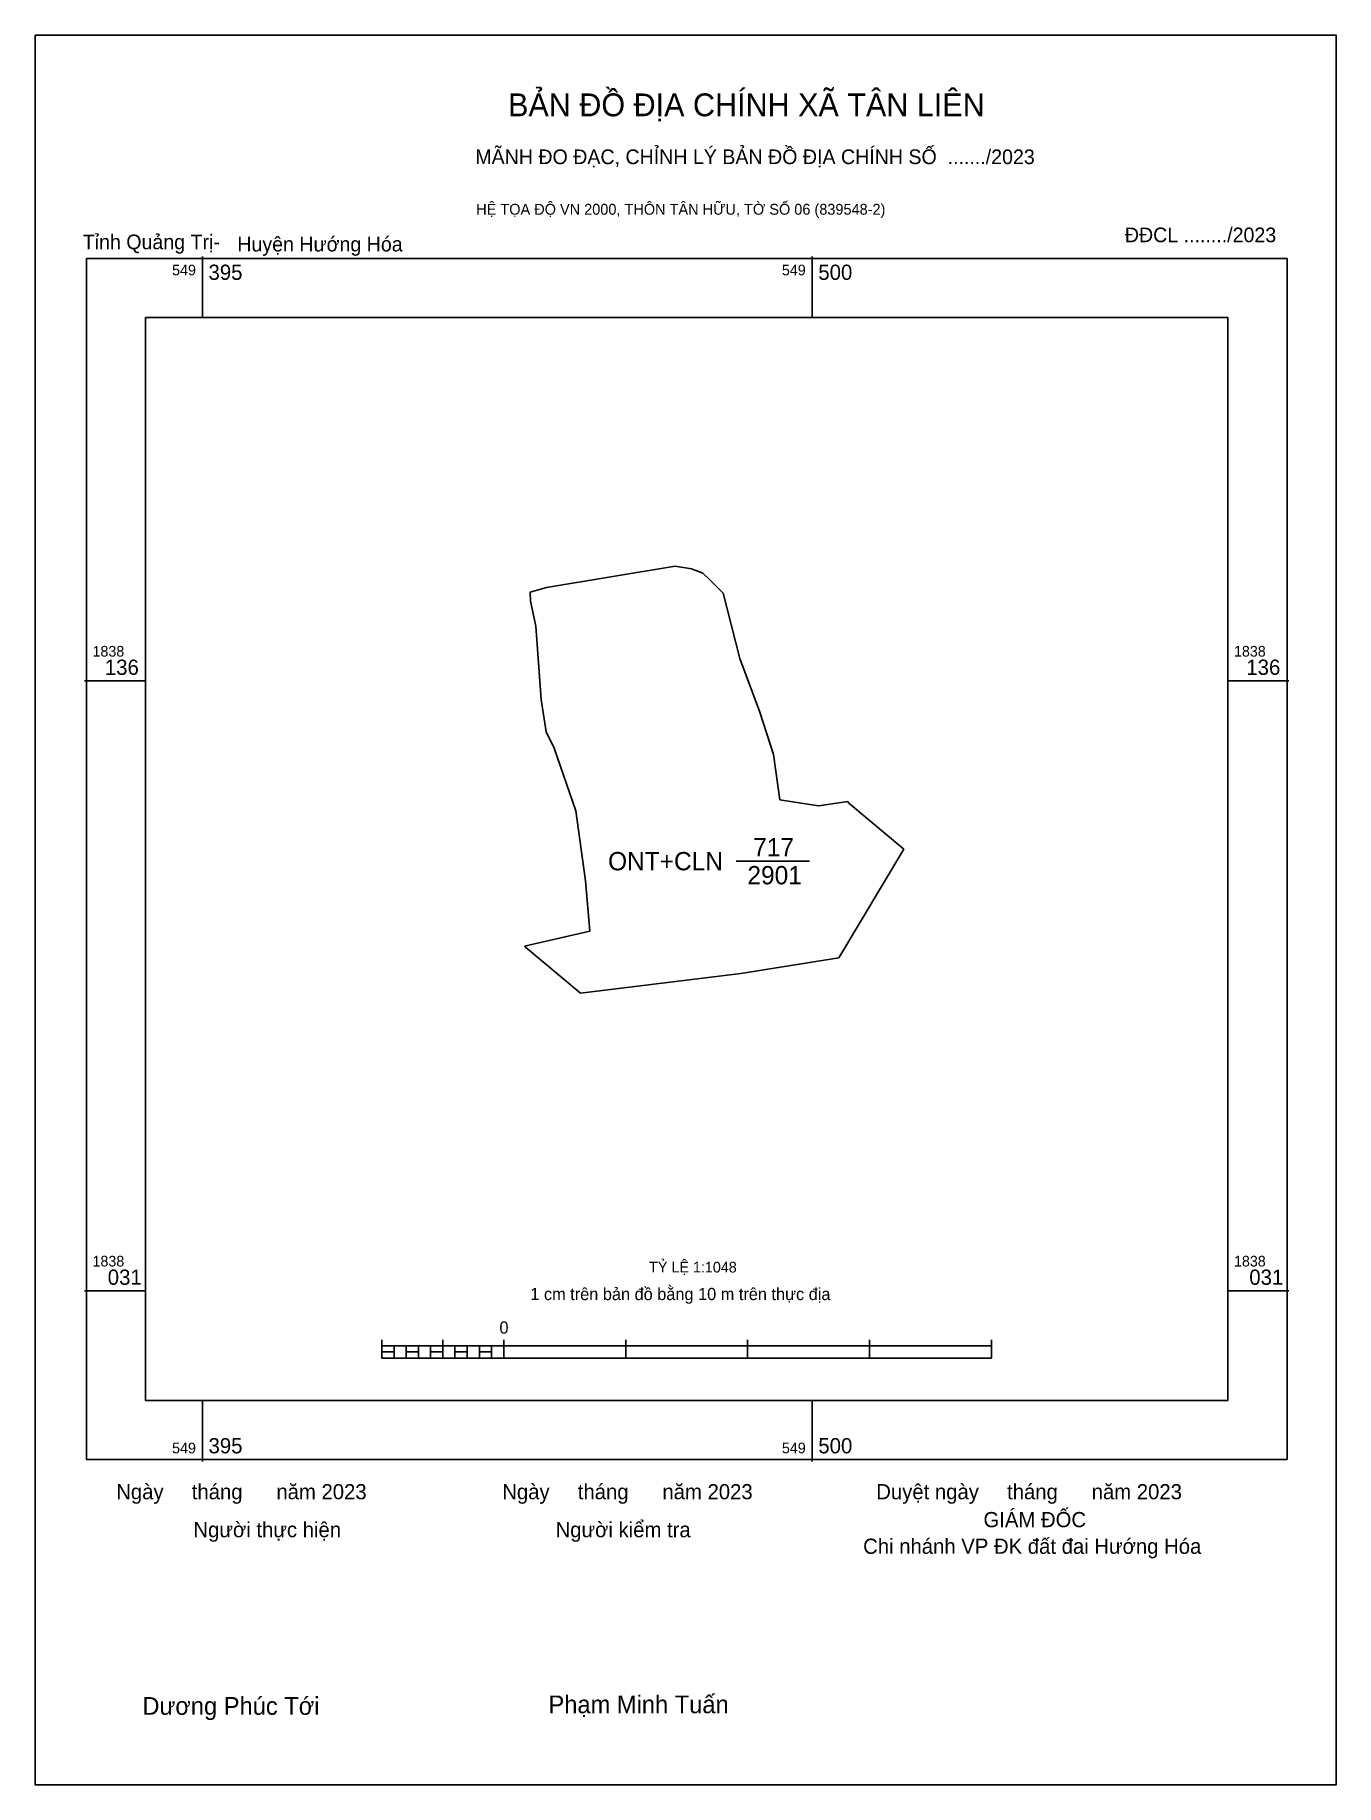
# Model space of a CAD drawing. Extents: x 549367 to 549591, y 1837946 to 1838247.
import ezdxf

# ---------------------------------------------------------------- set-up
doc = ezdxf.new("R2010")
doc.units = 0
for name, color, linetype in [('Level 10', 7, 'Continuous'), ('Level 13', 7, 'Continuous'), ('Level 15', 7, 'Continuous'), ('Level 6', 7, 'Continuous'), ('Level 62', 7, 'Continuous'), ('Level 63', 7, 'Continuous'), ('Level 9', 7, 'Continuous')]:
    doc.layers.add(name, color=color, linetype=linetype)

msp = doc.modelspace()

# ---------------------------------------------------------------- linework, layer by layer
at = {"layer": 'Level 10'}
msp.add_line((549487.38, 1838105.25), (549500.01, 1838105.25), dxfattribs=at)
msp.add_lwpolyline([(549450.97, 1838090.65), (549462.25, 1838093.22), (549461.45, 1838101.89), (549459.81, 1838113.92), (549456.1, 1838124.69), (549454.69, 1838127.48), (549453.88, 1838133.05), (549452.92, 1838145.64), (549451.99, 1838149.97), (549451.97, 1838151.52), (549454.78, 1838152.33), (549476.89, 1838155.98), (549479.71, 1838155.53), (549481.65, 1838154.8), (549482.91, 1838153.59), (549485.15, 1838151.34), (549488.01, 1838140.1), (549491.44, 1838130.86), (549493.79, 1838123.58), (549494.93, 1838115.82), (549501.58, 1838114.74), (549506.58, 1838115.5), (549506.79, 1838115.21), (549516.23, 1838107.31), (549505.04, 1838088.61), (549488.21, 1838085.93), (549460.62, 1838082.56), (549451.16, 1838090.44)], close=True, dxfattribs=at)
at = {"layer": 'Level 15'}
msp.add_lwpolyline([(549366.79, 1838247.32), (549590.57, 1838247.32), (549590.57, 1837946.39), (549366.79, 1837946.39)], close=True, dxfattribs=at)
at = {"layer": 'Level 62'}
msp.add_lwpolyline([(549385.79, 1838198.72), (549571.97, 1838198.72), (549571.97, 1838012.53), (549385.79, 1838012.53)], close=True, dxfattribs=at)
at = {"layer": 'Level 63'}
for p, q in [((549395.58, 1838209.21), (549395.58, 1838198.72)), ((549500.47, 1838209.21), (549500.47, 1838198.72)), ((549375.3, 1838136.24), (549385.79, 1838136.24)), ((549571.97, 1838136.24), (549582.46, 1838136.24)), ((549375.3, 1838031.35), (549385.79, 1838031.35)), ((549571.97, 1838031.35), (549582.46, 1838031.35)), ((549426.44, 1838022.95), (549426.44, 1838019.8)), ((549426.44, 1838021.9), (549531.33, 1838021.9)), ((549428.54, 1838021.9), (549428.54, 1838019.8)), ((549430.63, 1838021.9), (549430.63, 1838019.8)), ((549432.73, 1838021.9), (549432.73, 1838019.8)), ((549434.83, 1838021.9), (549434.83, 1838019.8)), ((549436.93, 1838022.95), (549436.93, 1838019.8)), ((549436.93, 1838021.9), (549436.93, 1838019.8)), ((549439.03, 1838021.9), (549439.03, 1838019.8)), ((549441.12, 1838021.9), (549441.12, 1838019.8)), ((549443.22, 1838021.9), (549443.22, 1838019.8)), ((549445.32, 1838021.9), (549445.32, 1838019.8)), ((549447.42, 1838022.95), (549447.42, 1838019.8)), ((549447.42, 1838021.9), (549447.42, 1838019.8)), ((549468.39, 1838022.95), (549468.39, 1838019.8)), ((549489.37, 1838022.95), (549489.37, 1838019.8)), ((549510.35, 1838022.95), (549510.35, 1838019.8)), ((549531.33, 1838022.95), (549531.33, 1838019.8)), ((549426.44, 1838019.8), (549531.33, 1838019.8)), ((549395.58, 1838012.53), (549395.58, 1838002.04)), ((549500.47, 1838012.53), (549500.47, 1838002.04))]:
    msp.add_line(p, q, dxfattribs=at)
for points in [[(549375.63, 1838208.88), (549582.14, 1838208.88), (549582.14, 1838002.37), (549375.63, 1838002.37)], [(549426.44, 1838020.85), (549428.54, 1838020.85), (549428.54, 1838019.8), (549426.44, 1838019.8)], [(549426.44, 1838020.85), (549428.54, 1838020.85), (549428.54, 1838019.8), (549426.44, 1838019.8)], [(549430.63, 1838020.85), (549432.73, 1838020.85), (549432.73, 1838019.8), (549430.63, 1838019.8)], [(549434.83, 1838020.85), (549436.93, 1838020.85), (549436.93, 1838019.8), (549434.83, 1838019.8)], [(549439.03, 1838020.85), (549441.12, 1838020.85), (549441.12, 1838019.8), (549439.03, 1838019.8)], [(549443.22, 1838020.85), (549445.32, 1838020.85), (549445.32, 1838019.8), (549443.22, 1838019.8)]]:
    msp.add_lwpolyline(points, close=True, dxfattribs=at)

# ---------------------------------------------------------------- texts
at = {"layer": 'Level 13'}
for s, p in [('717', (549490.32, 1838106.09)), ('ONT+CLN', (549465.36, 1838103.68)), ('2901', (549489.33, 1838101.27))]:
    msp.add_text(s, height=3.147, dxfattribs=at).set_placement(p)
at = {"layer": 'Level 6'}
msp.add_text('TỶ LỆ 1:1048', height=1.8438, dxfattribs=at).set_placement((549472.42, 1838034.52))
at = {"layer": 'Level 63'}
for s, height, p in [('BẢN ĐỒ ĐỊA CHÍNH XÃ TÂN LIÊN', 3.9266, (549448.16, 1838233.35)), ('MÃNH ĐO ĐẠC, CHỈNH LÝ BẢN ĐỒ ĐỊA CHÍNH SỐ  ......./2023', 2.5196, (549442.52, 1838225.12)), ('HỆ TỌA ĐỘ VN 2000, THÔN TÂN HỮU, TỜ SỐ 06 (839548-2)', 1.8651, (549442.68, 1838216.42)), ('549', 1.836, (549390.37, 1838205.99)), ('395', 2.622, (549396.63, 1838205.21)), ('549', 1.836, (549495.26, 1838205.99)), ('500', 2.622, (549501.52, 1838205.21)), ('1838', 1.836, (549376.68, 1838140.43)), ('1838', 1.836, (549573.02, 1838140.43)), ('136', 2.622, (549378.8, 1838137.29)), ('136', 2.622, (549575.14, 1838137.29)), ('1838', 1.836, (549376.68, 1838035.55)), ('1838', 1.836, (549573.02, 1838035.55)), ('031', 2.622, (549379.3, 1838032.4)), ('031', 2.622, (549575.65, 1838032.4)), ('1 cm trên bản đồ bằng 10 m trên thực địa', 2.0977, (549451.99, 1838029.77)), ('0', 2.1, (549446.67, 1838024)), ('395', 2.622, (549396.63, 1838003.42)), ('500', 2.622, (549501.52, 1838003.42)), ('549', 1.836, (549390.37, 1838003.42)), ('549', 1.836, (549495.26, 1838003.42)), ('Ngày     tháng      năm 2023', 2.6099, (549380.76, 1837995.52)), ('Ngày     tháng      năm 2023', 2.6099, (549447.16, 1837995.52)), ('Duyệt ngày     tháng      năm 2023', 2.6099, (549511.49, 1837995.52)), ('GIÁM ĐỐC', 2.61, (549529.93, 1837990.72)), ('Người thực hiện', 2.6099, (549394.04, 1837988.99)), ('Người kiểm tra', 2.6099, (549456.33, 1837988.99)), ('Chi nhánh VP ĐK đất đai Hướng Hóa', 2.6099, (549509.23, 1837986.14)), ('Dương Phúc Tới', 3.0442, (549385.26, 1837958.46)), ('Phạm Minh Tuấn', 3.0442, (549455.11, 1837958.73))]:
    msp.add_text(s, height=height, dxfattribs=at).set_placement(p)
at = {"layer": 'Level 9'}
for s, p in [('ĐĐCL ......../2023', (549554.25, 1838211.69)), ('Tỉnh Quảng Trị-', (549375, 1838210.48)), ('Huyện Hướng Hóa', (549401.59, 1838210.1))]:
    msp.add_text(s, height=2.5196, dxfattribs=at).set_placement(p)

doc.saveas('drawing.dxf')
